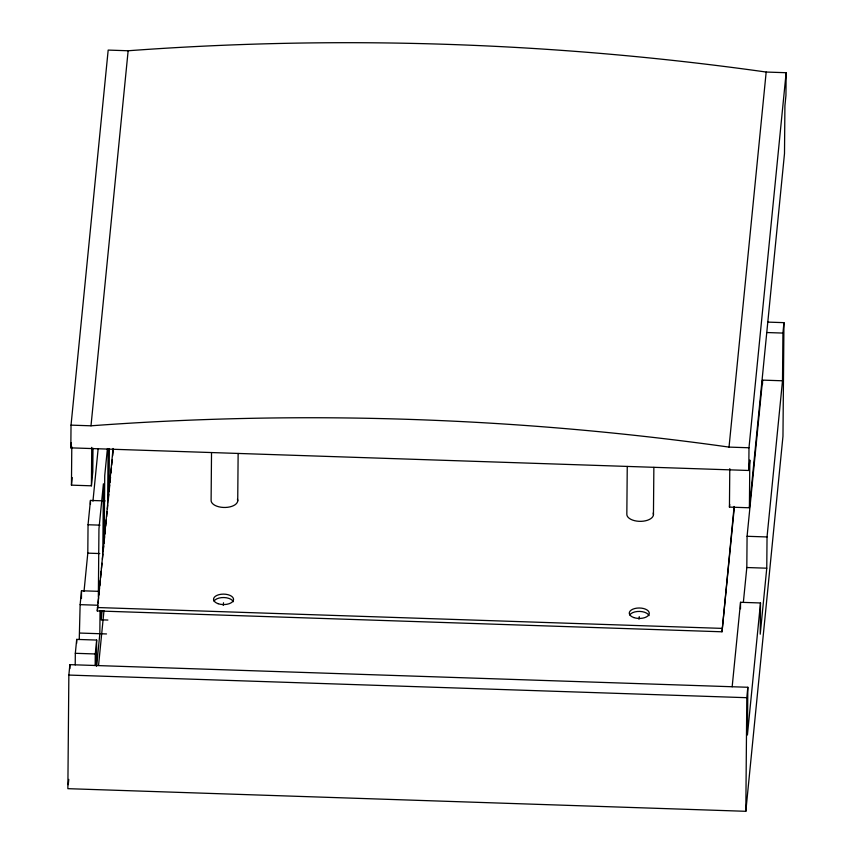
<?xml version="1.0" encoding="UTF-8"?>
<svg xmlns="http://www.w3.org/2000/svg" width="854" height="854" viewBox="0 0 854 854"><rect width="100%" height="100%" fill="white"/><g stroke="black" fill="none" stroke-linecap="round" stroke-linejoin="round"><path stroke-width="1.28" d="M732.166 686.787L740.546 602.294L760.498 602.967L747.421 734.984L747.837 687.267L69.879 664.647L68.854 675.066L67.861 788.669L745.82 811.3L782.969 436.255L783.961 322.652L767.981 322.118M749.406 507.778L749.823 460.06L748.787 470.479L70.829 447.859L71.031 425.132L108.18 50.087L128.143 50.76A2562.961 2182.856 5.7 0 1 766.177 72.046L786.139 72.718L785.947 95.434L784.911 105.864L784.495 153.571L749.406 507.778L729.444 507.105L729.786 468.675M69.847 668.618L69.879 664.647M92.99 448.275L92.787 471.92L91.41 485.819L71.448 485.147L71.789 446.717M75.216 664.914L75.323 653.299L76.7 639.4L96.651 640.062L96.427 665.885M76.657 643.275L76.7 639.4M79.251 639.497L80.137 604.653L81.514 590.765L98.808 591.342M81.45 598.505L81.514 590.765M84.012 591.438L87.802 553.146L88.047 524.751L90.46 500.433L105.095 500.914M90.428 504.298L90.46 500.433M91.41 485.819L91.741 447.379M95.178 665.586L95.274 653.961L96.651 640.062M734.355 507.201L722.014 631.789L97.281 610.941L113.07 448.478M98.349 597.106L98.947 528.946L103.419 483.78L102.822 551.94M100.046 610.493L99.843 633.721L96.662 665.896M107.882 620.047L101.22 619.823L101.306 610.791M104.199 538.041L104.743 475.561L107.423 448.542M107.636 503.305L108.116 448.798M109.013 489.406L109.376 448.766M211.525 452.599L211.109 500.07A13.322 6.96 0.5 0 0 225.467 507.457A13.322 6.96 0.5 0 0 237.444 499.142M237.722 500.956L238.138 453.485M627.252 466.465L626.836 513.937A13.322 6.96 0.5 0 0 641.194 521.335A13.322 6.96 0.5 0 0 653.171 513.019M653.449 514.834L653.865 467.362M722.014 631.789L734.12 506.454M740.482 608.806L740.546 602.294M743.407 601.856L746.812 567.526L747.079 536.291L762.547 380.115L782.51 380.788L782.926 333.071L783.961 322.652M745.82 811.3L746.802 697.697L747.837 687.267M748.787 470.479L748.99 447.763L786.139 72.718M760.498 602.967L760.231 634.202L766.764 568.198L767.041 536.952L782.51 380.788M762.515 384.076L762.547 380.115M70.829 447.859L71.352 442.65M71.448 485.147L72.206 477.567M71.031 425.132L90.994 425.804L128.143 50.76M92.947 501.191L98.167 448.553M68.256 784.698L68.779 779.392M97.281 610.941L97.815 605.635M98.071 602.988L98.594 597.683M98.861 595.035L99.523 588.406M99.779 585.759L100.302 580.453M100.569 577.806L101.22 571.177M101.487 568.529L102.01 563.224M102.405 559.242L102.928 553.947M103.195 551.289L103.718 545.994M103.985 543.347L104.636 536.718M104.903 534.06L105.426 528.765M105.693 526.107L106.344 519.488M106.611 516.83L107.134 511.535M107.401 508.877L107.785 504.906M108.319 499.601L108.842 494.306M109.098 491.648L109.76 485.029M110.027 482.371L110.55 477.076M110.945 473.095L111.468 467.789M111.725 465.142L112.258 459.847M112.643 455.865L113.176 450.56M101.22 619.823L102.138 610.589M98.594 665.031L103.985 610.642M223.268 605.358L223.524 602.753M638.995 619.235L639.251 616.631M90.994 425.804A2562.961 2182.856 5.7 0 1 729.028 447.101L766.177 72.046M729.444 507.105L729.711 504.458M766.945 332.537L782.926 333.071M729.028 447.101L748.99 447.763M747.079 536.291L767.041 536.952M88.047 524.751L100.025 525.146M746.812 567.526L766.764 568.198M87.802 553.146L99.779 553.552M80.137 604.653L97.431 605.23M97.313 607.525L722.046 628.384M79.892 633.06L106.504 633.946M75.323 653.299L95.274 653.961M68.854 675.066L746.802 697.697M629.74 614.955A9.992 5.22 0.5 0 1 639.763 611.421A9.992 5.22 0.5 0 1 649.019 615.606M214.012 601.088A9.992 5.22 0.5 0 1 224.036 597.544A9.992 5.22 0.5 0 1 233.291 601.728M633.839 617.57A9.992 5.22 0.5 0 0 649.264 613.556A9.992 5.22 0.5 0 0 634.736 608.539A9.992 5.22 0.5 0 0 633.839 617.57M218.112 603.693A9.992 5.22 0.5 0 0 233.537 599.679A9.992 5.22 0.5 0 0 219.008 594.662A9.992 5.22 0.5 0 0 218.112 603.693"/></g></svg>
